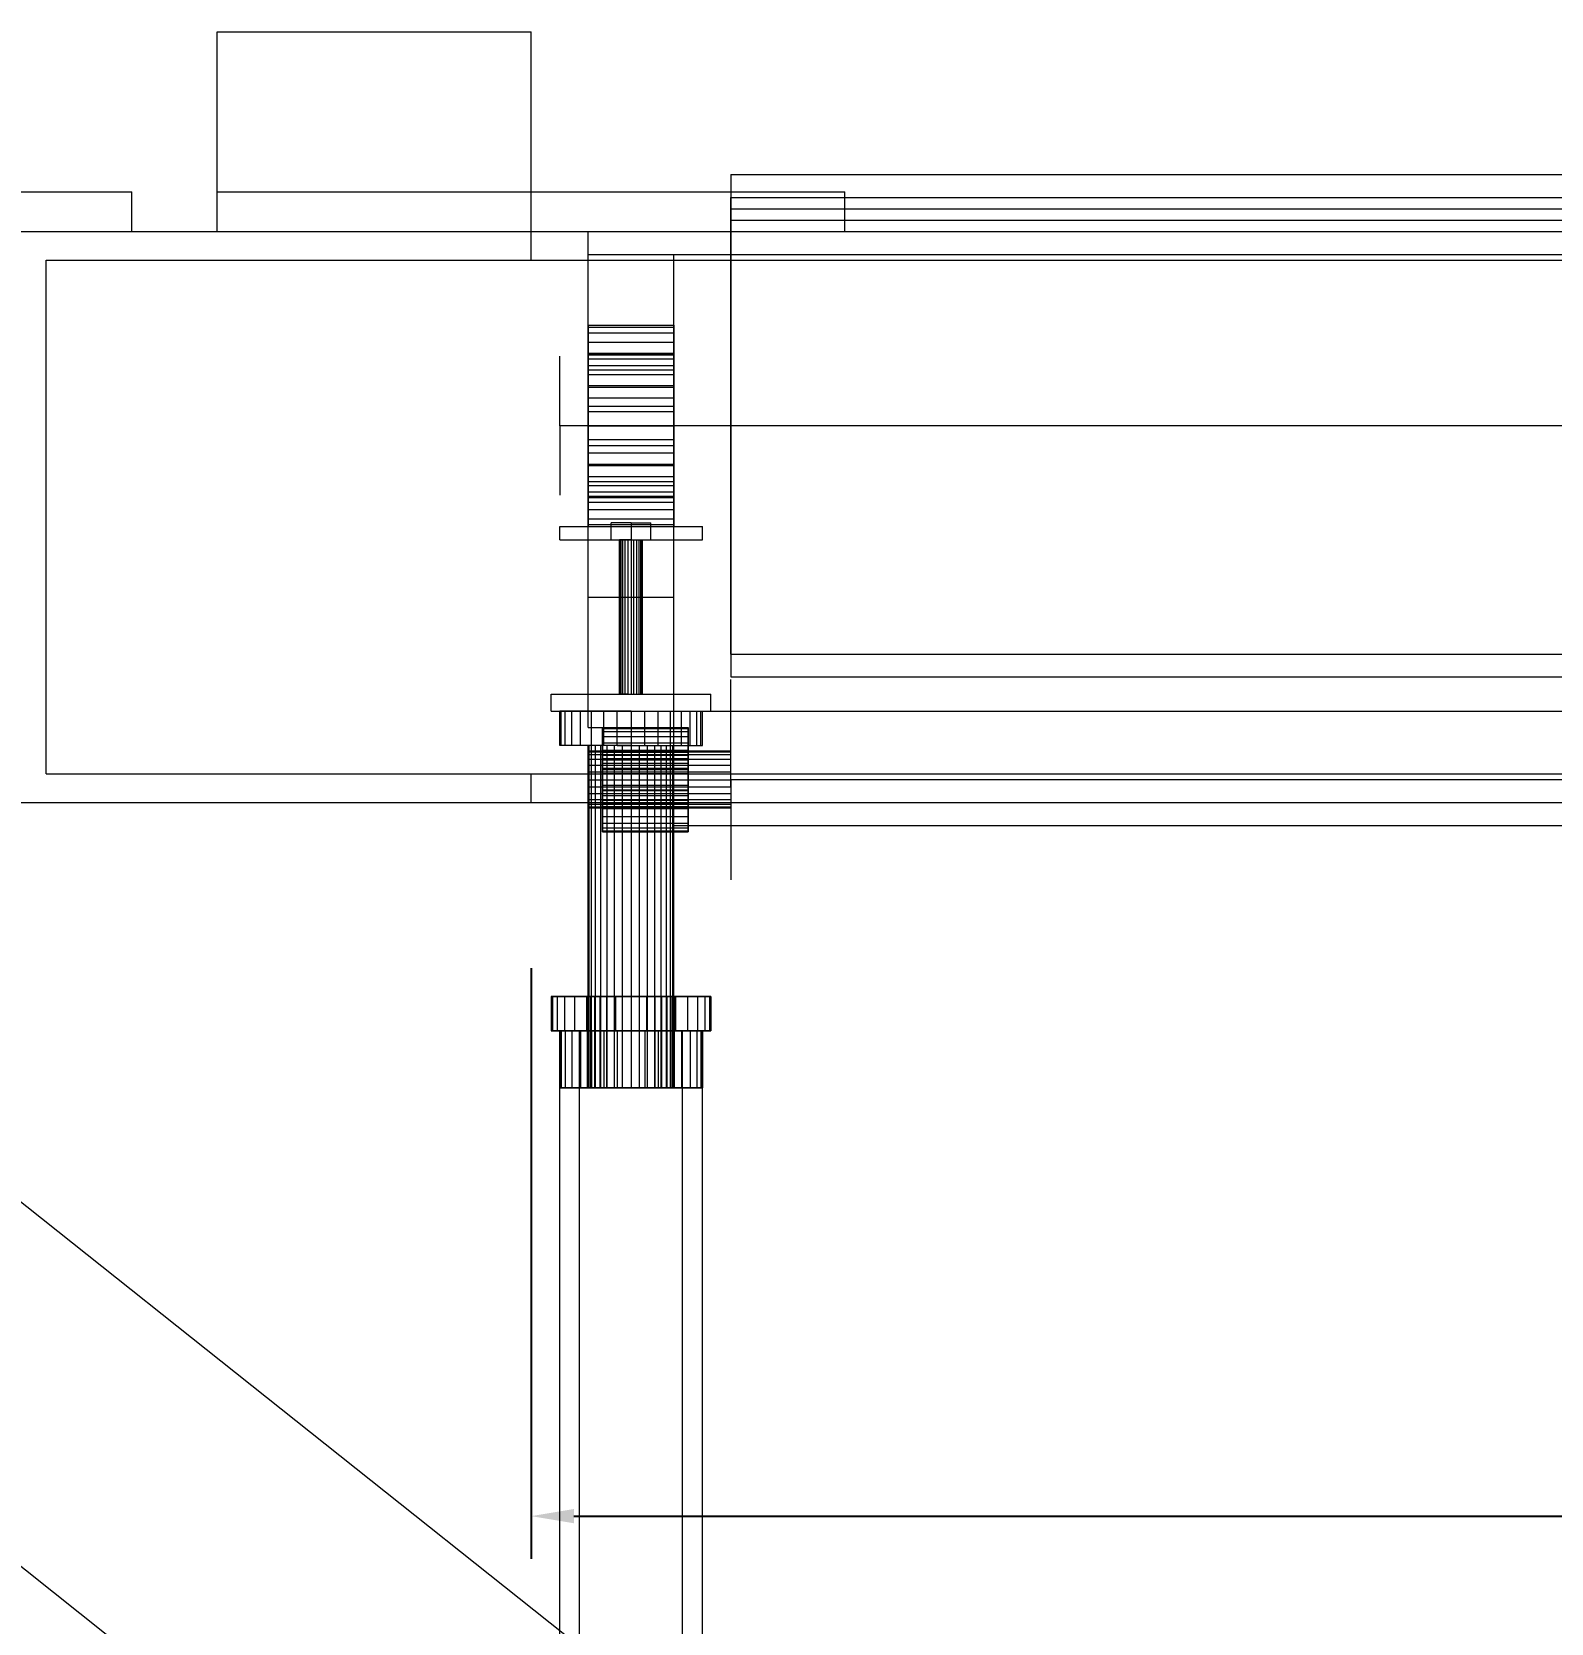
# Model space of a CAD drawing. Header units: millimetres. Extents: x -1970 to 59977, y -65068 to 6837.
# Drawn here: x 0 to 532, y -62738 to -62180 of the extents above; entities that cross this region are included whole.
import ezdxf

# ---------------------------------------------------------------- set-up
doc = ezdxf.new("R2010")
doc.units = ezdxf.units.MM
doc.layers.add('COTAS_P', color=1, linetype='Continuous', lineweight=0)
doc.layers.add('R22_BASE_frontal', color=7, linetype='Continuous', lineweight=0)
doc.dimstyles.new('R19_10', dxfattribs={"dimtxt": 25, "dimasz": 15, "dimexe": 15, "dimexo": 8, "dimgap": 10, "dimtad": 1, "dimtih": 1, "dimtoh": 1, "dimdsep": 46, "dimcen": 0.09, "dimadec": 0, "dimazin": 0, "dimtfac": 1, "dimtdec": 4, "dimtofl": 0, "dimtmove": 0, "dimatfit": 3, "dimfxl": 1, "dimtolj": 1, "dimtzin": 0, "dimarcsym": 0})

# ---------------------------------------------------------------- blocks, each defined once
blk = doc.blocks.new('*D54')
at = {"layer": 'COTAS_P', "color": 0, "lineweight": -2, "transparency": 16777216}
for p, q in [((175, -62508), (175, -62715)), ((815, -62508), (815, -62715)), ((190, -62700), (800, -62700))]:
    blk.add_line(p, q, dxfattribs=at)
at = {"layer": 'COTAS_P', "color": 0, "transparency": 16777216}
for points in [[(190, -62697.5), (190, -62702.5), (175, -62700)], [(800, -62697.5), (800, -62702.5), (815, -62700)]]:
    blk.add_solid(points, dxfattribs=at)
at = {"layer": 'Defpoints', "color": 0, "transparency": 16777216}
for p in [(175, -62500), (815, -62500), (815, -62700)]:
    blk.add_point(p, dxfattribs=at)

msp = doc.modelspace()

# ---------------------------------------------------------------- linework, layer by layer
at = {"layer": 'R22_BASE_frontal'}
for p, q in [((65, -62180), (175, -62180)), ((65, -62236), (65, -62180)), ((175, -62236), (175, -62180)), ((245, -62230), (245, -62232.206)), ((245, -62230), (745, -62230)), ((245, -62232.206), (245, -62238.715)), ((-985, -62236), (35, -62236)), ((35, -62250), (35, -62236)), ((65, -62250), (65, -62236)), ((65, -62236), (285, -62236)), ((65, -62236), (175, -62236)), ((175, -62236), (285, -62236)), ((175, -62260), (175, -62236)), ((175, -62250), (175, -62236)), ((245, -62238), (745, -62238)), ((245, -62238), (245, -62240.006)), ((245, -62240.325), (245, -62238)), ((245, -62242), (245, -62238)), ((245, -62243.199), (245, -62238.583)), ((245, -62238.715), (245, -62249.199)), ((285, -62250), (285, -62236)), ((245, -62240.006), (245, -62245.922)), ((245, -62247.164), (245, -62240.325)), ((245, -62242), (745, -62242)), ((245, -62246), (245, -62242)), ((245, -62252.161), (245, -62243.199)), ((-835, -62250), (35, -62250)), ((35, -62250), (65, -62250)), ((65, -62250), (285, -62250)), ((65, -62250), (175, -62250)), ((175, -62250), (285, -62250)), ((175, -62260), (175, -62250)), ((195, -62250), (795, -62250)), ((195, -62258), (195, -62250)), ((245, -62245.922), (245, -62255.453)), ((245, -62246), (745, -62246)), ((245, -62250), (245, -62246)), ((245, -62258.119), (245, -62247.164)), ((245, -62249.199), (245, -62263.133)), ((245, -62250), (745, -62250)), ((285, -62250), (705, -62250)), ((245, -62264.95), (245, -62252.161)), ((245, -62255.453), (245, -62268.121)), ((5, -62440), (5, -62260)), ((5, -62260), (985, -62260)), ((5, -62260), (835, -62260)), ((5, -62260), (175, -62260)), ((195, -62258), (795, -62258)), ((195, -62258), (225, -62258)), ((195, -62358), (195, -62258)), ((225, -62358), (225, -62258)), ((245, -62272.555), (245, -62258.119)), ((245, -62263.133), (245, -62279.818)), ((245, -62280.822), (245, -62264.95)), ((245, -62268.121), (245, -62283.289)), ((245, -62289.632), (245, -62272.555)), ((195, -62292.75), (195, -62282.75)), ((195, -62282.75), (195, -62283.427)), ((195, -62282.75), (225, -62282.75)), ((195, -62293.235), (195, -62283.427)), ((195, -62283.427), (195, -62285.433)), ((195, -62283.427), (225, -62283.427)), ((225, -62283.427), (225, -62282.75)), ((225, -62282.75), (225, -62292.75)), ((225, -62285.433), (225, -62283.427)), ((225, -62283.427), (225, -62293.235)), ((245, -62279.818), (245, -62298.418)), ((245, -62298.855), (245, -62280.822)), ((245, -62283.289), (245, -62300.198)), ((195, -62294.672), (195, -62285.433)), ((195, -62285.433), (195, -62288.691)), ((195, -62285.433), (225, -62285.433)), ((195, -62297.005), (195, -62288.691)), ((195, -62288.691), (195, -62293.074)), ((195, -62288.691), (225, -62288.691)), ((225, -62288.691), (225, -62285.433)), ((225, -62285.433), (225, -62294.672)), ((225, -62293.074), (225, -62288.691)), ((225, -62288.691), (225, -62297.005)), ((185, -62298.454), (185, -62293.627)), ((195, -62293.235), (195, -62292.75)), ((225, -62292.75), (195, -62292.75)), ((195, -62300.146), (195, -62293.074)), ((195, -62293.074), (195, -62298.416)), ((195, -62293.074), (225, -62293.074)), ((195, -62294.672), (195, -62293.235)), ((225, -62293.235), (195, -62293.235)), ((195, -62297.005), (195, -62294.672)), ((225, -62294.672), (195, -62294.672)), ((225, -62292.75), (225, -62293.235)), ((225, -62298.416), (225, -62293.074)), ((225, -62293.074), (225, -62300.146)), ((225, -62293.235), (225, -62294.672)), ((225, -62294.672), (225, -62297.005)), ((245, -62308.357), (245, -62289.632)), ((245, -62298.454), (245, -62293.627)), ((185, -62307.153), (185, -62298.454)), ((195, -62300.146), (195, -62297.005)), ((225, -62297.005), (195, -62297.005)), ((195, -62303.972), (195, -62298.416)), ((195, -62298.416), (195, -62304.51)), ((195, -62298.416), (225, -62298.416)), ((195, -62303.972), (195, -62300.146)), ((225, -62300.146), (195, -62300.146)), ((225, -62297.005), (225, -62300.146)), ((225, -62304.51), (225, -62298.416)), ((225, -62298.416), (225, -62303.972)), ((225, -62300.146), (225, -62303.972)), ((245, -62298.418), (245, -62318)), ((245, -62307.153), (245, -62298.454)), ((245, -62318), (245, -62298.855)), ((245, -62300.198), (245, -62318)), ((195, -62308.337), (195, -62303.972)), ((225, -62303.972), (195, -62303.972)), ((195, -62308.337), (195, -62304.51)), ((195, -62304.51), (195, -62311.123)), ((195, -62304.51), (225, -62304.51)), ((225, -62303.972), (225, -62308.337)), ((225, -62311.123), (225, -62304.51)), ((225, -62304.51), (225, -62308.337)), ((185, -62318), (185, -62307.153)), ((195, -62313.074), (195, -62308.337)), ((225, -62308.337), (195, -62308.337)), ((195, -62313.074), (195, -62311.123)), ((195, -62311.123), (195, -62318)), ((195, -62311.123), (225, -62311.123)), ((225, -62308.337), (225, -62313.074)), ((225, -62318), (225, -62311.123)), ((225, -62311.123), (225, -62313.074)), ((245, -62318), (245, -62307.153)), ((245, -62327.643), (245, -62308.357)), ((195, -62318), (195, -62313.074)), ((225, -62313.074), (195, -62313.074)), ((225, -62313.074), (225, -62318)), ((245, -62318), (185, -62318)), ((185, -62318), (185, -62328.847)), ((195, -62318), (225, -62318)), ((195, -62318), (195, -62322.926)), ((195, -62324.877), (195, -62318)), ((225, -62318), (225, -62324.877)), ((225, -62322.926), (225, -62318)), ((745, -62318), (245, -62318)), ((245, -62318), (245, -62337.145)), ((245, -62318), (245, -62328.847)), ((245, -62318), (245, -62337.582)), ((245, -62318), (245, -62335.802)), ((195, -62322.926), (195, -62324.877)), ((225, -62322.926), (195, -62322.926)), ((195, -62322.926), (195, -62327.663)), ((195, -62324.877), (225, -62324.877)), ((195, -62331.49), (195, -62324.877)), ((195, -62327.663), (195, -62331.49)), ((225, -62327.663), (195, -62327.663)), ((195, -62327.663), (195, -62332.028)), ((225, -62324.877), (225, -62322.926)), ((225, -62327.663), (225, -62322.926)), ((225, -62324.877), (225, -62331.49)), ((225, -62331.49), (225, -62327.663)), ((225, -62332.028), (225, -62327.663)), ((245, -62346.368), (245, -62327.643)), ((185, -62328.847), (185, -62337.546)), ((195, -62331.49), (225, -62331.49)), ((195, -62337.584), (195, -62331.49)), ((195, -62332.028), (195, -62337.584)), ((225, -62332.028), (195, -62332.028)), ((195, -62332.028), (195, -62335.854)), ((225, -62331.49), (225, -62337.584)), ((225, -62337.584), (225, -62332.028)), ((225, -62335.854), (225, -62332.028)), ((245, -62328.847), (245, -62337.546)), ((185, -62337.546), (185, -62342.373)), ((195, -62335.854), (195, -62342.926)), ((225, -62335.854), (195, -62335.854)), ((195, -62335.854), (195, -62338.995)), ((195, -62337.584), (225, -62337.584)), ((195, -62342.926), (195, -62337.584)), ((195, -62338.995), (195, -62347.309)), ((225, -62338.995), (195, -62338.995)), ((195, -62338.995), (195, -62341.328)), ((225, -62342.926), (225, -62335.854)), ((225, -62338.995), (225, -62335.854)), ((225, -62337.584), (225, -62342.926)), ((225, -62347.309), (225, -62338.995)), ((225, -62341.328), (225, -62338.995)), ((245, -62335.802), (245, -62352.711)), ((245, -62337.145), (245, -62355.178)), ((245, -62337.546), (245, -62342.373)), ((245, -62337.582), (245, -62356.182)), ((195, -62341.328), (195, -62350.567)), ((225, -62341.328), (195, -62341.328)), ((195, -62341.328), (195, -62342.765)), ((195, -62342.765), (195, -62352.573)), ((225, -62342.765), (195, -62342.765)), ((195, -62342.765), (195, -62343.25)), ((195, -62342.926), (225, -62342.926)), ((195, -62347.309), (195, -62342.926)), ((195, -62343.25), (195, -62353.25)), ((225, -62343.25), (195, -62343.25)), ((195, -62344.75), (225, -62344.75)), ((195, -62353.25), (195, -62344.75)), ((225, -62350.567), (225, -62341.328)), ((225, -62342.765), (225, -62341.328)), ((225, -62352.573), (225, -62342.765)), ((225, -62343.25), (225, -62342.765)), ((225, -62342.926), (225, -62347.309)), ((225, -62353.25), (225, -62343.25)), ((225, -62353.25), (225, -62344.75)), ((195, -62347.309), (225, -62347.309)), ((195, -62350.567), (195, -62347.309)), ((195, -62350.567), (225, -62350.567)), ((195, -62352.573), (195, -62350.567)), ((225, -62347.309), (225, -62350.567)), ((225, -62350.567), (225, -62352.573)), ((245, -62363.445), (245, -62346.368)), ((185, -62353.25), (235, -62353.25)), ((185, -62358), (185, -62353.25)), ((195, -62352.573), (225, -62352.573)), ((195, -62353.25), (195, -62352.573)), ((195, -62353.25), (225, -62353.25)), ((210, -62352), (203.072, -62352)), ((203.072, -62358), (203.072, -62352)), ((210, -62352), (216.928, -62352)), ((210, -62352), (210, -62358)), ((216.928, -62358), (216.928, -62352)), ((225, -62352.573), (225, -62353.25)), ((235, -62358), (235, -62353.25)), ((245, -62352.711), (245, -62367.879)), ((245, -62355.178), (245, -62371.05)), ((245, -62356.182), (245, -62372.867)), ((185, -62358), (235, -62358)), ((195, -62358), (225, -62358)), ((195, -62423.75), (195, -62358)), ((195, -62418), (195, -62358)), ((195, -62378), (195, -62358)), ((203.072, -62358), (210, -62358)), ((206.136, -62358), (206, -62358)), ((206, -62412), (206, -62358)), ((206.536, -62358), (206.136, -62358)), ((206.136, -62412), (206.136, -62358)), ((207.172, -62358), (206.536, -62358)), ((206.536, -62412), (206.536, -62358)), ((208, -62358), (207.172, -62358)), ((207.172, -62412), (207.172, -62358)), ((208.965, -62358), (208, -62358)), ((208, -62412), (208, -62358)), ((210, -62358), (208.965, -62358)), ((208.965, -62412), (208.965, -62358)), ((210, -62358), (211.035, -62358)), ((210, -62358), (210, -62412)), ((210, -62358), (216.928, -62358)), ((211.035, -62358), (212, -62358)), ((211.035, -62412), (211.035, -62358)), ((212, -62358), (212.828, -62358)), ((212, -62412), (212, -62358)), ((212.828, -62358), (213.464, -62358)), ((212.828, -62412), (212.828, -62358)), ((213.464, -62358), (213.864, -62358)), ((213.464, -62412), (213.464, -62358)), ((213.864, -62358), (214, -62358)), ((213.864, -62412), (213.864, -62358)), ((214, -62412), (214, -62358)), ((225, -62423.75), (225, -62358)), ((225, -62418), (225, -62358)), ((225, -62378), (225, -62358)), ((245, -62377.881), (245, -62363.445)), ((245, -62367.879), (245, -62380.547)), ((245, -62371.05), (245, -62383.839)), ((245, -62372.867), (245, -62386.801)), ((195, -62378), (225, -62378)), ((245, -62388.836), (245, -62377.881)), ((245, -62380.547), (245, -62390.078)), ((245, -62383.839), (245, -62392.801)), ((245, -62386.801), (245, -62397.285)), ((245, -62395.675), (245, -62388.836)), ((245, -62390.078), (245, -62395.994)), ((245, -62392.801), (245, -62397.417)), ((245, -62398), (245, -62395.675)), ((245, -62395.994), (245, -62398)), ((245, -62397.285), (245, -62403.794)), ((245, -62398), (745, -62398)), ((245, -62403.794), (245, -62406)), ((245, -62406), (745, -62406)), ((182, -62412), (238, -62412)), ((182, -62418), (182, -62412)), ((206.136, -62412), (206, -62412)), ((206.536, -62412), (206.136, -62412)), ((207.172, -62412), (206.536, -62412)), ((208, -62412), (207.172, -62412)), ((208.965, -62412), (208, -62412)), ((208.965, -62412), (210, -62412)), ((210, -62412), (211.035, -62412)), ((211.035, -62412), (212, -62412)), ((212, -62412), (212.828, -62412)), ((212.828, -62412), (213.464, -62412)), ((213.464, -62412), (213.864, -62412)), ((213.864, -62412), (214, -62412)), ((238, -62418), (238, -62412)), ((245, -62413.854), (245, -62406.903)), ((245, -62426.38), (245, -62413.854)), ((182, -62418), (238, -62418)), ((185.48, -62418), (185, -62418)), ((185, -62430), (185, -62418)), ((186.903, -62418), (185.48, -62418)), ((185.48, -62430), (185.48, -62418)), ((189.213, -62418), (186.903, -62418)), ((186.903, -62430), (186.903, -62418)), ((192.322, -62418), (189.213, -62418)), ((189.213, -62430), (189.213, -62418)), ((196.111, -62418), (192.322, -62418)), ((192.322, -62430), (192.322, -62418)), ((195, -62418), (225, -62418)), ((200.433, -62418), (196.111, -62418)), ((196.111, -62430), (196.111, -62418)), ((205.123, -62418), (200.433, -62418)), ((200.433, -62430), (200.433, -62418)), ((210, -62418), (205.123, -62418)), ((205.123, -62430), (205.123, -62418)), ((210, -62418), (214.877, -62418)), ((210, -62418), (210, -62430)), ((214.877, -62418), (219.567, -62418)), ((214.877, -62430), (214.877, -62418)), ((219.567, -62418), (223.889, -62418)), ((219.567, -62430), (219.567, -62418)), ((223.889, -62418), (227.678, -62418)), ((223.889, -62430), (223.889, -62418)), ((225, -62418), (765, -62418)), ((225, -62458), (225, -62418)), ((227.678, -62418), (230.787, -62418)), ((227.678, -62430), (227.678, -62418)), ((230.787, -62418), (233.097, -62418)), ((230.787, -62430), (230.787, -62418)), ((233.097, -62418), (234.52, -62418)), ((233.097, -62430), (233.097, -62418)), ((234.52, -62418), (235, -62418)), ((234.52, -62430), (234.52, -62418)), ((235, -62430), (235, -62418)), ((195, -62423.75), (225, -62423.75)), ((200, -62431.75), (200, -62423.75)), ((200, -62423.75), (200, -62424.101)), ((200, -62423.75), (230, -62423.75)), ((200, -62431.947), (200, -62424.101)), ((200, -62424.101), (200, -62425.139)), ((200, -62424.101), (230, -62424.101)), ((200, -62432.53), (200, -62425.139)), ((200, -62425.139), (200, -62426.826)), ((200, -62425.139), (230, -62425.139)), ((200, -62433.477), (200, -62426.826)), ((200, -62426.826), (200, -62429.095)), ((200, -62426.826), (230, -62426.826)), ((230, -62424.101), (230, -62423.75)), ((230, -62423.75), (230, -62431.75)), ((230, -62425.139), (230, -62424.101)), ((230, -62424.101), (230, -62431.947)), ((230, -62426.826), (230, -62425.139)), ((230, -62425.139), (230, -62432.53)), ((230, -62429.095), (230, -62426.826)), ((230, -62426.826), (230, -62433.477)), ((245, -62442), (245, -62426.38)), ((185.48, -62430), (185, -62430)), ((186.903, -62430), (185.48, -62430)), ((189.213, -62430), (186.903, -62430)), ((192.322, -62430), (189.213, -62430)), ((196.111, -62430), (192.322, -62430)), ((195.288, -62430), (195, -62430)), ((195, -62550), (195, -62430)), ((195, -62432.341), (195, -62432)), ((245, -62432), (195, -62432)), ((195, -62433.34), (195, -62432.341)), ((245, -62432.341), (195, -62432.341)), ((195, -62434.929), (195, -62433.34)), ((245, -62433.34), (195, -62433.34)), ((196.142, -62430), (195.288, -62430)), ((195.288, -62550), (195.288, -62430)), ((200.433, -62430), (196.111, -62430)), ((197.528, -62430), (196.142, -62430)), ((196.142, -62550), (196.142, -62430)), ((199.393, -62430), (197.528, -62430)), ((197.528, -62550), (197.528, -62430)), ((201.666, -62430), (199.393, -62430)), ((199.393, -62550), (199.393, -62430)), ((200, -62434.752), (200, -62429.095)), ((200, -62429.095), (200, -62431.861)), ((200, -62429.095), (230, -62429.095)), ((200, -62431.947), (200, -62431.75)), ((230, -62431.75), (200, -62431.75)), ((200, -62436.305), (200, -62431.861)), ((200, -62431.861), (200, -62435.016)), ((200, -62431.861), (230, -62431.861)), ((200, -62432.53), (200, -62431.947)), ((230, -62431.947), (200, -62431.947)), ((200, -62433.477), (200, -62432.53)), ((230, -62432.53), (200, -62432.53)), ((200, -62434.752), (200, -62433.477)), ((230, -62433.477), (200, -62433.477)), ((205.123, -62430), (200.433, -62430)), ((204.26, -62430), (201.666, -62430)), ((201.666, -62550), (201.666, -62430)), ((207.074, -62430), (204.26, -62430)), ((204.26, -62550), (204.26, -62430)), ((205.123, -62430), (210, -62430)), ((210, -62430), (207.074, -62430)), ((207.074, -62550), (207.074, -62430)), ((210, -62430), (212.926, -62430)), ((210, -62430), (210, -62550)), ((210, -62430), (214.877, -62430)), ((212.926, -62430), (215.74, -62430)), ((212.926, -62550), (212.926, -62430)), ((214.877, -62430), (219.567, -62430)), ((215.74, -62430), (218.334, -62430)), ((215.74, -62550), (215.74, -62430)), ((218.334, -62430), (220.607, -62430)), ((218.334, -62550), (218.334, -62430)), ((219.567, -62430), (223.889, -62430)), ((220.607, -62430), (222.472, -62430)), ((220.607, -62550), (220.607, -62430)), ((222.472, -62430), (223.858, -62430)), ((222.472, -62550), (222.472, -62430)), ((223.858, -62430), (224.712, -62430)), ((223.858, -62550), (223.858, -62430)), ((223.889, -62430), (227.678, -62430)), ((224.712, -62430), (225, -62430)), ((224.712, -62550), (224.712, -62430)), ((225, -62550), (225, -62430)), ((227.678, -62430), (230.787, -62430)), ((230, -62431.861), (230, -62429.095)), ((230, -62429.095), (230, -62434.752)), ((230, -62431.75), (230, -62431.947)), ((230, -62435.016), (230, -62431.861)), ((230, -62431.861), (230, -62436.305)), ((230, -62431.947), (230, -62432.53)), ((230, -62432.53), (230, -62433.477)), ((230, -62433.477), (230, -62434.752)), ((230.787, -62430), (233.097, -62430)), ((233.097, -62430), (234.52, -62430)), ((234.52, -62430), (235, -62430)), ((245, -62432.341), (245, -62432)), ((245, -62433.34), (245, -62432.341)), ((245, -62434.929), (245, -62433.34)), ((5, -62440), (835, -62440)), ((5, -62440), (985, -62440)), ((5, -62440), (175, -62440)), ((175, -62450), (175, -62440)), ((195, -62437), (195, -62434.929)), ((245, -62434.929), (195, -62434.929)), ((195, -62439.412), (195, -62437)), ((245, -62437), (195, -62437)), ((195, -62442), (195, -62439.412)), ((245, -62439.412), (195, -62439.412)), ((200, -62436.305), (200, -62434.752)), ((230, -62434.752), (200, -62434.752)), ((200, -62438.077), (200, -62435.016)), ((200, -62435.016), (200, -62438.44)), ((200, -62435.016), (230, -62435.016)), ((200, -62438.077), (200, -62436.305)), ((230, -62436.305), (200, -62436.305)), ((200, -62440), (200, -62438.077)), ((230, -62438.077), (200, -62438.077)), ((200, -62440), (200, -62438.44)), ((200, -62438.44), (200, -62442)), ((200, -62438.44), (230, -62438.44)), ((230, -62434.752), (230, -62436.305)), ((230, -62438.44), (230, -62435.016)), ((230, -62435.016), (230, -62438.077)), ((230, -62436.305), (230, -62438.077)), ((230, -62438.077), (230, -62440)), ((230, -62442), (230, -62438.44)), ((230, -62438.44), (230, -62440)), ((245, -62437), (245, -62434.929)), ((245, -62439.412), (245, -62437)), ((245, -62442), (245, -62439.412)), ((195, -62442), (195, -62444.588)), ((195, -62442), (245, -62442)), ((195, -62444.588), (195, -62447)), ((245, -62444.588), (195, -62444.588)), ((200, -62442), (200, -62440)), ((230, -62440), (200, -62440)), ((200, -62442), (230, -62442)), ((200, -62442), (200, -62444)), ((200, -62445.56), (200, -62442)), ((200, -62444), (200, -62445.56)), ((230, -62444), (200, -62444)), ((200, -62444), (200, -62445.923)), ((200, -62445.56), (230, -62445.56)), ((200, -62448.984), (200, -62445.56)), ((230, -62440), (230, -62442)), ((230, -62442), (230, -62445.56)), ((230, -62444), (230, -62442)), ((230, -62445.56), (230, -62444)), ((230, -62445.923), (230, -62444)), ((230, -62445.56), (230, -62448.984)), ((745, -62442), (245, -62442)), ((245, -62442), (245, -62457.62)), ((245, -62444.588), (245, -62442)), ((245, -62444.588), (245, -62447)), ((-835, -62450), (835, -62450)), ((-835, -62450), (175, -62450)), ((-179.804, -62450), (835, -63256.525)), ((195, -62447), (195, -62449.071)), ((245, -62447), (195, -62447)), ((195, -62449.071), (195, -62450.66)), ((245, -62449.071), (195, -62449.071)), ((195, -62450.66), (195, -62451.659)), ((245, -62450.66), (195, -62450.66)), ((200, -62445.923), (200, -62448.984)), ((230, -62445.923), (200, -62445.923)), ((200, -62445.923), (200, -62447.695)), ((200, -62447.695), (200, -62452.139)), ((230, -62447.695), (200, -62447.695)), ((200, -62447.695), (200, -62449.248)), ((200, -62448.984), (230, -62448.984)), ((200, -62452.139), (200, -62448.984)), ((200, -62449.248), (200, -62454.905)), ((230, -62449.248), (200, -62449.248)), ((200, -62449.248), (200, -62450.523)), ((200, -62450.523), (200, -62457.174)), ((230, -62450.523), (200, -62450.523)), ((200, -62450.523), (200, -62451.47)), ((230, -62448.984), (230, -62445.923)), ((230, -62447.695), (230, -62445.923)), ((230, -62452.139), (230, -62447.695)), ((230, -62449.248), (230, -62447.695)), ((230, -62448.984), (230, -62452.139)), ((230, -62454.905), (230, -62449.248)), ((230, -62450.523), (230, -62449.248)), ((230, -62457.174), (230, -62450.523)), ((230, -62451.47), (230, -62450.523)), ((245, -62447), (245, -62449.071)), ((245, -62449.071), (245, -62450.66)), ((245, -62450.66), (245, -62451.659)), ((195, -62451.659), (195, -62452)), ((245, -62451.659), (195, -62451.659)), ((245, -62452), (195, -62452)), ((200, -62451.47), (200, -62458.861)), ((230, -62451.47), (200, -62451.47)), ((200, -62451.47), (200, -62452.053)), ((200, -62452.053), (200, -62459.899)), ((230, -62452.053), (200, -62452.053)), ((200, -62452.053), (200, -62452.25)), ((200, -62452.139), (230, -62452.139)), ((200, -62454.905), (200, -62452.139)), ((200, -62452.25), (200, -62460.25)), ((230, -62452.25), (200, -62452.25)), ((200, -62454.905), (230, -62454.905)), ((200, -62457.174), (200, -62454.905)), ((230, -62458.861), (230, -62451.47)), ((230, -62452.053), (230, -62451.47)), ((230, -62459.899), (230, -62452.053)), ((230, -62452.25), (230, -62452.053)), ((230, -62452.139), (230, -62454.905)), ((230, -62460.25), (230, -62452.25)), ((230, -62454.905), (230, -62457.174)), ((245, -62451.659), (245, -62452)), ((200, -62457.174), (230, -62457.174)), ((200, -62458.861), (200, -62457.174)), ((200, -62458.861), (230, -62458.861)), ((200, -62459.899), (200, -62458.861)), ((200, -62459.899), (230, -62459.899)), ((200, -62460.25), (200, -62459.899)), ((200, -62460.25), (230, -62460.25)), ((225, -62458), (765, -62458)), ((230, -62457.174), (230, -62458.861)), ((230, -62458.861), (230, -62459.899)), ((230, -62459.899), (230, -62460.25)), ((245, -62457.62), (245, -62470.146)), ((245, -62470.146), (245, -62477.097)), ((194.75, -62518), (182, -62518)), ((182, -62518), (182.538, -62518)), ((182, -62518), (182, -62530)), ((195.043, -62518), (182.538, -62518)), ((182.538, -62518), (184.131, -62518)), ((182.538, -62518), (182.538, -62530)), ((195.911, -62518), (184.131, -62518)), ((184.131, -62518), (186.719, -62518)), ((184.131, -62518), (184.131, -62530)), ((197.32, -62518), (186.719, -62518)), ((186.719, -62518), (190.201, -62518)), ((186.719, -62518), (186.719, -62530)), ((199.217, -62518), (190.201, -62518)), ((190.201, -62518), (194.444, -62518)), ((190.201, -62518), (190.201, -62530)), ((201.528, -62518), (194.444, -62518)), ((194.444, -62518), (199.285, -62518)), ((194.444, -62518), (194.444, -62530)), ((195.043, -62518), (194.75, -62518)), ((194.75, -62530), (194.75, -62518)), ((195.911, -62518), (195.043, -62518)), ((195.043, -62530), (195.043, -62518)), ((197.32, -62518), (195.911, -62518)), ((195.911, -62530), (195.911, -62518)), ((199.217, -62518), (197.32, -62518)), ((197.32, -62530), (197.32, -62518)), ((201.528, -62518), (199.217, -62518)), ((199.217, -62530), (199.217, -62518)), ((204.164, -62518), (199.285, -62518)), ((199.285, -62518), (204.537, -62518)), ((199.285, -62518), (199.285, -62530)), ((204.164, -62518), (201.528, -62518)), ((201.528, -62530), (201.528, -62518)), ((207.025, -62518), (204.164, -62518)), ((204.164, -62530), (204.164, -62518)), ((207.025, -62518), (204.537, -62518)), ((204.537, -62518), (210, -62518)), ((204.537, -62518), (204.537, -62530)), ((210, -62518), (207.025, -62518)), ((207.025, -62530), (207.025, -62518)), ((210, -62518), (212.975, -62518)), ((215.463, -62518), (210, -62518)), ((210, -62518), (210, -62530)), ((212.975, -62518), (215.463, -62518)), ((212.975, -62530), (212.975, -62518)), ((212.975, -62518), (215.836, -62518)), ((215.463, -62518), (215.463, -62530)), ((220.715, -62518), (215.463, -62518)), ((215.836, -62518), (220.715, -62518)), ((215.836, -62530), (215.836, -62518)), ((215.836, -62518), (218.472, -62518)), ((218.472, -62518), (225.556, -62518)), ((218.472, -62530), (218.472, -62518)), ((218.472, -62518), (220.783, -62518)), ((220.715, -62518), (220.715, -62530)), ((225.556, -62518), (220.715, -62518)), ((220.783, -62518), (229.799, -62518)), ((220.783, -62530), (220.783, -62518)), ((220.783, -62518), (222.68, -62518)), ((222.68, -62518), (233.281, -62518)), ((222.68, -62530), (222.68, -62518)), ((222.68, -62518), (224.089, -62518)), ((224.089, -62518), (235.869, -62518)), ((224.089, -62530), (224.089, -62518)), ((224.089, -62518), (224.957, -62518)), ((224.957, -62518), (237.462, -62518)), ((224.957, -62530), (224.957, -62518)), ((224.957, -62518), (225.25, -62518)), ((225.25, -62518), (238, -62518)), ((225.25, -62530), (225.25, -62518)), ((225.556, -62518), (225.556, -62530)), ((229.799, -62518), (225.556, -62518)), ((229.799, -62518), (229.799, -62530)), ((233.281, -62518), (229.799, -62518)), ((233.281, -62518), (233.281, -62530)), ((235.869, -62518), (233.281, -62518)), ((235.869, -62518), (235.869, -62530)), ((237.462, -62518), (235.869, -62518)), ((237.462, -62518), (237.462, -62530)), ((238, -62518), (237.462, -62518)), ((238, -62518), (238, -62530)), ((182.538, -62530), (182, -62530)), ((182, -62530), (194.75, -62530)), ((184.131, -62530), (182.538, -62530)), ((182.538, -62530), (195.043, -62530)), ((186.719, -62530), (184.131, -62530)), ((184.131, -62530), (195.911, -62530)), ((185, -62530), (235, -62530)), ((185, -63480), (185, -62530)), ((185, -62530), (192, -62530)), ((194.75, -62530), (185, -62530)), ((185, -62530), (185.48, -62530)), ((185, -62530), (185, -62550)), ((195.043, -62530), (185.48, -62530)), ((185.48, -62530), (186.903, -62530)), ((185.48, -62530), (185.48, -62550)), ((190.201, -62530), (186.719, -62530)), ((186.719, -62530), (197.32, -62530)), ((195.911, -62530), (186.903, -62530)), ((186.903, -62530), (189.213, -62530)), ((186.903, -62530), (186.903, -62550)), ((197.32, -62530), (189.213, -62530)), ((189.213, -62530), (192.322, -62530)), ((189.213, -62530), (189.213, -62550)), ((194.444, -62530), (190.201, -62530)), ((190.201, -62530), (199.217, -62530)), ((192, -63480), (192, -62530)), ((199.217, -62530), (192.322, -62530)), ((192.322, -62530), (196.111, -62530)), ((192.322, -62530), (192.322, -62550)), ((199.285, -62530), (194.444, -62530)), ((194.444, -62530), (201.528, -62530)), ((195.043, -62530), (194.75, -62530)), ((194.75, -62550), (194.75, -62530)), ((195.911, -62530), (195.043, -62530)), ((195.043, -62550), (195.043, -62530)), ((197.32, -62530), (195.911, -62530)), ((195.911, -62550), (195.911, -62530)), ((201.528, -62530), (196.111, -62530)), ((196.111, -62530), (200.433, -62530)), ((196.111, -62530), (196.111, -62550)), ((199.217, -62530), (197.32, -62530)), ((197.32, -62550), (197.32, -62530)), ((201.528, -62530), (199.217, -62530)), ((199.217, -62550), (199.217, -62530)), ((204.537, -62530), (199.285, -62530)), ((199.285, -62530), (204.164, -62530)), ((204.164, -62530), (200.433, -62530)), ((200.433, -62530), (205.123, -62530)), ((200.433, -62530), (200.433, -62550)), ((204.164, -62530), (201.528, -62530)), ((201.528, -62550), (201.528, -62530)), ((207.025, -62530), (204.164, -62530)), ((204.164, -62550), (204.164, -62530)), ((210, -62530), (204.537, -62530)), ((204.537, -62530), (207.025, -62530)), ((207.025, -62530), (205.123, -62530)), ((205.123, -62530), (210, -62530)), ((205.123, -62530), (205.123, -62550)), ((210, -62530), (207.025, -62530)), ((207.025, -62550), (207.025, -62530)), ((210, -62530), (212.975, -62530)), ((214.877, -62530), (210, -62530)), ((210, -62530), (210, -62550)), ((210, -62530), (215.463, -62530)), ((212.975, -62530), (214.877, -62530)), ((212.975, -62550), (212.975, -62530)), ((212.975, -62530), (215.836, -62530)), ((215.463, -62530), (212.975, -62530)), ((214.877, -62530), (214.877, -62550)), ((219.567, -62530), (214.877, -62530)), ((215.463, -62530), (220.715, -62530)), ((215.836, -62530), (219.567, -62530)), ((215.836, -62550), (215.836, -62530)), ((215.836, -62530), (218.472, -62530)), ((220.715, -62530), (215.836, -62530)), ((218.472, -62530), (223.889, -62530)), ((218.472, -62550), (218.472, -62530)), ((218.472, -62530), (220.783, -62530)), ((225.556, -62530), (218.472, -62530)), ((219.567, -62530), (219.567, -62550)), ((223.889, -62530), (219.567, -62530)), ((220.715, -62530), (225.556, -62530)), ((220.783, -62530), (227.678, -62530)), ((220.783, -62550), (220.783, -62530)), ((220.783, -62530), (222.68, -62530)), ((229.799, -62530), (220.783, -62530)), ((222.68, -62530), (230.787, -62530)), ((222.68, -62550), (222.68, -62530)), ((222.68, -62530), (224.089, -62530)), ((233.281, -62530), (222.68, -62530)), ((223.889, -62530), (223.889, -62550)), ((227.678, -62530), (223.889, -62530)), ((224.089, -62530), (233.097, -62530)), ((224.089, -62550), (224.089, -62530)), ((224.089, -62530), (224.957, -62530)), ((235.869, -62530), (224.089, -62530)), ((224.957, -62530), (234.52, -62530)), ((224.957, -62550), (224.957, -62530)), ((224.957, -62530), (225.25, -62530)), ((237.462, -62530), (224.957, -62530)), ((225.25, -62530), (235, -62530)), ((225.25, -62550), (225.25, -62530)), ((238, -62530), (225.25, -62530)), ((225.556, -62530), (229.799, -62530)), ((227.678, -62530), (227.678, -62550)), ((230.787, -62530), (227.678, -62530)), ((228, -62530), (235, -62530)), ((228, -63480), (228, -62530)), ((229.799, -62530), (233.281, -62530)), ((230.787, -62530), (230.787, -62550)), ((233.097, -62530), (230.787, -62530)), ((233.097, -62530), (233.097, -62550)), ((234.52, -62530), (233.097, -62530)), ((233.281, -62530), (235.869, -62530)), ((234.52, -62530), (234.52, -62550)), ((235, -62530), (234.52, -62530)), ((235, -63480), (235, -62530)), ((235, -62530), (235, -62550)), ((235.869, -62530), (237.462, -62530)), ((237.462, -62530), (238, -62530)), ((-225.639, -62541.307), (835, -63384.261)), ((185.48, -62550), (185, -62550)), ((185, -62550), (194.75, -62550)), ((186.903, -62550), (185.48, -62550)), ((185.48, -62550), (195.043, -62550)), ((189.213, -62550), (186.903, -62550)), ((186.903, -62550), (195.911, -62550)), ((192.322, -62550), (189.213, -62550)), ((189.213, -62550), (197.32, -62550)), ((196.111, -62550), (192.322, -62550)), ((192.322, -62550), (199.217, -62550)), ((194.75, -62550), (195.043, -62550)), ((195.288, -62550), (195, -62550)), ((195.043, -62550), (195.911, -62550)), ((196.142, -62550), (195.288, -62550)), ((195.911, -62550), (197.32, -62550)), ((200.433, -62550), (196.111, -62550)), ((196.111, -62550), (201.528, -62550)), ((197.528, -62550), (196.142, -62550)), ((197.32, -62550), (199.217, -62550)), ((199.393, -62550), (197.528, -62550)), ((199.217, -62550), (201.528, -62550)), ((201.666, -62550), (199.393, -62550)), ((205.123, -62550), (200.433, -62550)), ((200.433, -62550), (204.164, -62550)), ((201.528, -62550), (204.164, -62550)), ((204.26, -62550), (201.666, -62550)), ((204.164, -62550), (207.025, -62550)), ((207.074, -62550), (204.26, -62550)), ((210, -62550), (205.123, -62550)), ((205.123, -62550), (207.025, -62550)), ((207.025, -62550), (210, -62550)), ((207.074, -62550), (210, -62550)), ((210, -62550), (212.926, -62550)), ((210, -62550), (214.877, -62550)), ((212.975, -62550), (210, -62550)), ((212.926, -62550), (215.74, -62550)), ((214.877, -62550), (212.975, -62550)), ((215.836, -62550), (212.975, -62550)), ((214.877, -62550), (219.567, -62550)), ((215.74, -62550), (218.334, -62550)), ((219.567, -62550), (215.836, -62550)), ((218.472, -62550), (215.836, -62550)), ((218.334, -62550), (220.607, -62550)), ((223.889, -62550), (218.472, -62550)), ((220.783, -62550), (218.472, -62550)), ((219.567, -62550), (223.889, -62550)), ((220.607, -62550), (222.472, -62550)), ((227.678, -62550), (220.783, -62550)), ((222.68, -62550), (220.783, -62550)), ((222.472, -62550), (223.858, -62550)), ((230.787, -62550), (222.68, -62550)), ((224.089, -62550), (222.68, -62550)), ((223.858, -62550), (224.712, -62550)), ((223.889, -62550), (227.678, -62550)), ((233.097, -62550), (224.089, -62550)), ((224.957, -62550), (224.089, -62550)), ((224.712, -62550), (225, -62550)), ((234.52, -62550), (224.957, -62550)), ((225.25, -62550), (224.957, -62550)), ((235, -62550), (225.25, -62550)), ((227.678, -62550), (230.787, -62550)), ((230.787, -62550), (233.097, -62550)), ((233.097, -62550), (234.52, -62550)), ((234.52, -62550), (235, -62550))]:
    msp.add_line(p, q, dxfattribs=at)

# ---------------------------------------------------------------- dimensions: what is measured, and where the dimension line sits
at = {"layer": 'COTAS_P'}
dim = msp.add_aligned_dim(p1=(175, -62500), p2=(815, -62500), distance=-200, text='<> P', dimstyle='R19_10', dxfattribs=at)
dim.commit()
dim.dimension.update_dxf_attribs({"geometry": '*D54', "text_midpoint": (495, -62700)})

doc.saveas('drawing.dxf')
